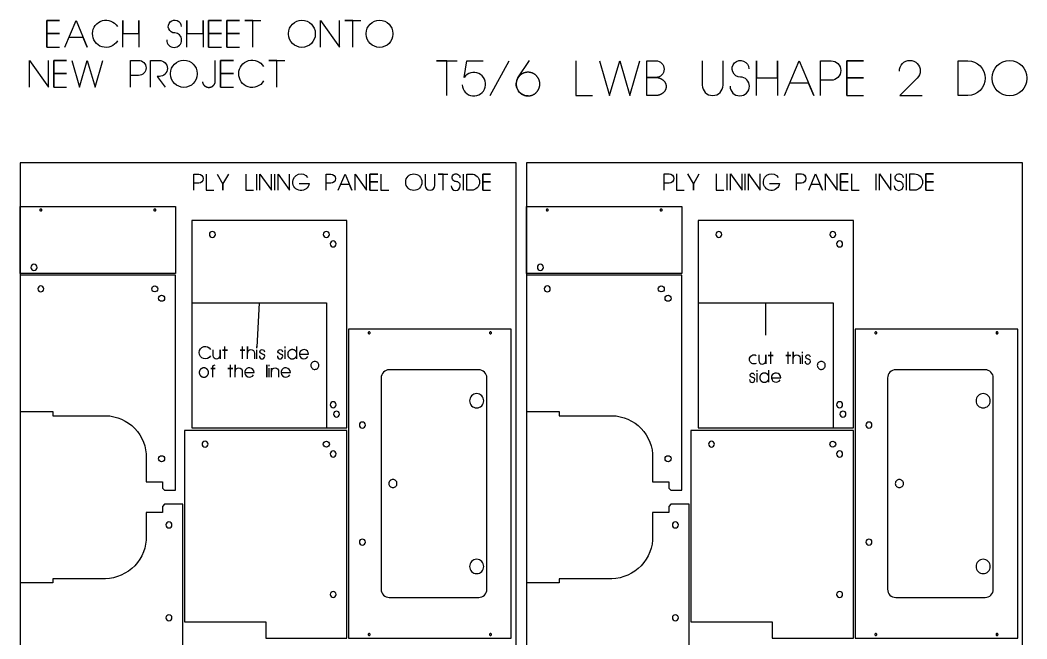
# Model space of a CAD drawing. Extents: x -841 to 7008, y -577 to 2808.
# Drawn here: x 1256 to 3732, y 1269 to 2791 of the extents above; entities that cross this region are included whole.
import ezdxf

# ---------------------------------------------------------------- set-up
doc = ezdxf.new("R2010")
doc.units = 0
for name, color, linetype in [('DEFAULT_LAYER', 1, 'CONTINUOUS'), ('T5_LOGOLAYER_2', 18, 'CONTINUOUS'), ('T5_LOGOLAYER_20', 18, 'CONTINUOUS'), ('T5_LOGOLAYER_21', 18, 'CONTINUOUS')]:
    doc.layers.add(name, color=color, linetype=linetype)

msp = doc.modelspace()

# ---------------------------------------------------------------- linework, layer by layer
at = {"layer": 'DEFAULT_LAYER'}
for points in [[(1677.9, 1787.9), (2059.9, 1787.9), (2059.9, 2297.9), (1677.9, 2297.9)], [(2923.8, 1787.9), (3305.8, 1787.9), (3305.8, 2297.9), (2923.8, 2297.9)], [(2463.9, 1271), (2463.9, 2031), (2063.9, 2031), (2063.9, 1271)], [(3709.8, 1271), (3709.8, 2031), (3309.8, 2031), (3309.8, 1271)], [(1659.9, 1311), (1859.9, 1311), (1859.9, 1271), (2059.9, 1271), (2059.9, 1782), (1659.9, 1782)], [(2905.8, 1311), (3105.8, 1311), (3105.8, 1271), (3305.8, 1271), (3305.9, 1782), (2905.8, 1782)]]:
    msp.add_lwpolyline(points, close=True, dxfattribs=at)
for points in [[(1728.7, 2271.3, 0.414214), (1721.3, 2263.9, 0.414214), (1728.7, 2256.5, 0.414214), (1736.1, 2263.9, 0.414214)], [(2009.1, 2271.3, 0.414214), (2001.7, 2263.9, 0.414214), (2009.1, 2256.5, 0.414214), (2016.5, 2263.9, 0.414214)], [(2974.6, 2271.3, 0.414214), (2967.2, 2263.9, 0.414214), (2974.6, 2256.5, 0.414214), (2982, 2263.9, 0.414214)], [(3255, 2271.3, 0.414214), (3247.6, 2263.9, 0.414214), (3255, 2256.5, 0.414214), (3262.4, 2263.9, 0.414214)], [(2025.9, 2248.1, 0.414214), (2018.5, 2240.7, 0.414214), (2025.9, 2233.3, 0.414214), (2033.3, 2240.7, 0.414214)], [(3271.8, 2248.1, 0.414214), (3264.4, 2240.7, 0.414214), (3271.8, 2233.3, 0.414214), (3279.2, 2240.7, 0.414214)], [(1255.9, 1828), (1335.9, 1828), (1335.9, 1818), (1466.4, 1818, -0.415484), (1565.9, 1713.8), (1565.9, 1655), (1605.9, 1655), (1605.9, 1640), (1610.9, 1635), (1637.9, 1635), (1637.9, 2164), (1255.9, 2164)], [(2501.8, 1828), (2581.8, 1828), (2581.8, 1818), (2712.3, 1818, -0.415484), (2811.8, 1713.8), (2811.8, 1655), (2851.8, 1655), (2851.8, 1640), (2856.8, 1635), (2883.8, 1635), (2883.8, 2164), (2501.8, 2164)], [(1306.7, 2137.4, 0.414214), (1299.3, 2130, 0.414214), (1306.7, 2122.6, 0.414214), (1314.1, 2130, 0.414214)], [(1587.1, 2122.6, -0.414214), (1579.7, 2130, -0.414214), (1587.1, 2137.4, -0.414214), (1594.5, 2130, -0.414214)], [(2552.6, 2137.4, 0.414214), (2545.2, 2130, 0.414214), (2552.6, 2122.6, 0.414214), (2560, 2130, 0.414214)], [(2833, 2122.6, -0.414214), (2825.6, 2130, -0.414214), (2833, 2137.4, -0.414214), (2840.4, 2130, -0.414214)], [(1603.9, 2099.5, -0.414214), (1596.5, 2106.9, -0.414214), (1603.9, 2114.3, -0.414214), (1611.3, 2106.9, -0.414214)], [(2849.8, 2099.5, -0.414214), (2842.4, 2106.9, -0.414214), (2849.8, 2114.3, -0.414214), (2857.2, 2106.9, -0.414214)], [(2112.2, 2022, 0.414214), (2114.7, 2019.5, 0.414214), (2117.2, 2022, 0.414214), (2114.7, 2024.5, 0.414214)], [(2410.6, 2022, 0.414214), (2413.1, 2019.5, 0.414214), (2415.6, 2022, 0.414214), (2413.1, 2024.5, 0.414214)], [(3358.1, 2022, 0.414214), (3360.6, 2019.5, 0.414214), (3363.1, 2022, 0.414214), (3360.6, 2024.5, 0.414214)], [(3656.5, 2022, 0.414214), (3659, 2019.5, 0.414214), (3661.5, 2022, 0.414214), (3659, 2024.5, 0.414214)], [(1980.9, 1951.6, 0.414214), (1971, 1941.7, 0.414214), (1980.9, 1931.9, 0.414214), (1990.7, 1941.7, 0.414214)], [(3226.8, 1951.6, 0.414214), (3216.9, 1941.7, 0.414214), (3226.8, 1931.9, 0.414214), (3236.6, 1941.7, 0.414214)], [(2403.9, 1391.1), (2403.9, 1911, 0.414214), (2383.9, 1931), (2163.9, 1931, 0.415222), (2143.9, 1910.9), (2143.9, 1391, 0.414214), (2163.9, 1371), (2383.9, 1371, 0.415288)], [(3649.8, 1391.1), (3649.8, 1911, 0.414214), (3629.8, 1931), (3409.8, 1931, 0.415222), (3389.8, 1910.9), (3389.8, 1391, 0.414214), (3409.8, 1371), (3629.8, 1371, 0.415288)], [(2361.4, 1854.8, 0.414214), (2378.9, 1837.3, 0.414214), (2396.4, 1854.8, 0.414214), (2378.9, 1872.3, 0.414214)], [(3607.3, 1854.8, 0.414214), (3624.8, 1837.3, 0.414214), (3642.3, 1854.8, 0.414214), (3624.8, 1872.3, 0.414214)], [(2025.9, 1852.4, 0.414214), (2018.5, 1845, 0.414214), (2025.9, 1837.6, 0.414214), (2033.3, 1845, 0.414214)], [(3271.8, 1852.4, 0.414214), (3264.4, 1845, 0.414214), (3271.8, 1837.6, 0.414214), (3279.2, 1845, 0.414214)], [(2034.1, 1829.3, 0.414214), (2026.7, 1821.9, 0.414214), (2034.1, 1814.5, 0.414214), (2041.5, 1821.9, 0.414214)], [(3280, 1829.3, 0.414214), (3272.6, 1821.9, 0.414214), (3280, 1814.5, 0.414214), (3287.4, 1821.9, 0.414214)], [(2090.5, 1795, 0.414214), (2097.9, 1787.6, 0.414214), (2105.3, 1795, 0.414214), (2097.9, 1802.4, 0.414214)], [(3336.4, 1795, 0.414214), (3343.8, 1787.6, 0.414214), (3351.2, 1795, 0.414214), (3343.8, 1802.4, 0.414214)], [(1710.7, 1755.4, 0.414214), (1703.3, 1748, 0.414214), (1710.7, 1740.6, 0.414214), (1718.1, 1748, 0.414214)], [(2009.1, 1755.4, -0.414214), (2016.5, 1748, -0.414214), (2009.1, 1740.6, -0.414214), (2001.7, 1748, -0.414214)], [(2956.6, 1755.4, 0.414214), (2949.2, 1748, 0.414214), (2956.6, 1740.6, 0.414214), (2964, 1748, 0.414214)], [(3255, 1755.4, -0.414214), (3262.4, 1748, -0.414214), (3255, 1740.6, -0.414214), (3247.6, 1748, -0.414214)], [(1603.9, 1704.8, -0.414214), (1596.5, 1712.2, -0.414214), (1603.9, 1719.6, -0.414214), (1611.3, 1712.2, -0.414214)], [(2025.9, 1731.2, 0.414214), (2018.5, 1723.8, 0.414214), (2025.9, 1716.4, 0.414214), (2033.3, 1723.8, 0.414214)], [(2849.8, 1704.8, -0.414214), (2842.4, 1712.2, -0.414214), (2849.8, 1719.6, -0.414214), (2857.2, 1712.2, -0.414214)], [(3271.8, 1731.2, 0.414214), (3264.4, 1723.8, 0.414214), (3271.8, 1716.4, 0.414214), (3279.2, 1723.8, 0.414214)], [(2162.9, 1651.1, 0.414214), (2172.9, 1641.1, 0.414214), (2182.9, 1651.1, 0.414214), (2172.9, 1661.1, 0.414214)], [(3408.8, 1651.1, 0.414214), (3418.8, 1641.1, 0.414214), (3428.8, 1651.1, 0.414214), (3418.8, 1661.1, 0.414214)], [(1621.9, 1556.6, 0.414214), (1614.5, 1549.2, 0.414214), (1621.9, 1541.8, 0.414214), (1629.3, 1549.2, 0.414214)], [(2867.8, 1556.6, 0.414214), (2860.4, 1549.2, 0.414214), (2867.8, 1541.8, 0.414214), (2875.2, 1549.2, 0.414214)], [(2090.5, 1507, 0.414214), (2097.9, 1499.6, 0.414214), (2105.3, 1507, 0.414214), (2097.9, 1514.4, 0.414214)], [(3336.4, 1507, 0.414214), (3343.8, 1499.6, 0.414214), (3351.2, 1507, 0.414214), (3343.8, 1514.4, 0.414214)], [(2361.4, 1447.2, 0.414214), (2378.9, 1429.7, 0.414214), (2396.4, 1447.2, 0.414214), (2378.9, 1464.7, 0.414214)], [(3607.3, 1447.2, 0.414214), (3624.8, 1429.7, 0.414214), (3642.3, 1447.2, 0.414214), (3624.8, 1464.7, 0.414214)], [(2025.9, 1385.6, 0.414214), (2018.5, 1378.2, 0.414214), (2025.9, 1370.8, 0.414214), (2033.3, 1378.2, 0.414214)], [(3271.8, 1385.6, 0.414214), (3264.4, 1378.2, 0.414214), (3271.8, 1370.8, 0.414214), (3279.2, 1378.2, 0.414214)], [(1621.9, 1328.2, 0.414214), (1614.5, 1320.8, 0.414214), (1621.9, 1313.4, 0.414214), (1629.3, 1320.8, 0.414214)], [(2867.8, 1328.2, 0.414214), (2860.4, 1320.8, 0.414214), (2867.8, 1313.4, 0.414214), (2875.2, 1320.8, 0.414214)], [(2112.2, 1280, 0.414214), (2114.7, 1277.5, 0.414214), (2117.2, 1280, 0.414214), (2114.7, 1282.5, 0.414214)], [(2410.6, 1280, 0.414214), (2413.1, 1277.5, 0.414214), (2415.6, 1280, 0.414214), (2413.1, 1282.5, 0.414214)], [(3358.1, 1280, 0.414214), (3360.6, 1277.5, 0.414214), (3363.1, 1280, 0.414214), (3360.6, 1282.5, 0.414214)], [(3656.5, 1280, 0.414214), (3659, 1277.5, 0.414214), (3661.5, 1280, 0.414214), (3659, 1282.5, 0.414214)]]:
    msp.add_lwpolyline(points, format="xyb", close=True, dxfattribs=at)
for points in [[(1677.9, 2096), (2009.9, 2095.9), (2009.9, 1787.9)], [(2923.8, 2096), (3255.8, 2095.9), (3255.8, 1787.9)]]:
    msp.add_lwpolyline(points, dxfattribs=at)
at = {"layer": 'T5_LOGOLAYER_2'}
for points in [[(1321.2, 2724.9), (1321.2, 2790.5), (1352.7, 2790.5), (1321.2, 2790.5), (1321.2, 2758.3), (1352.7, 2758.3), (1321.2, 2758.3), (1321.2, 2724.9), (1352.7, 2724.9)], [(1365.8, 2724.9), (1393.4, 2790.5), (1421, 2724.9), (1411.1, 2748.5), (1376.3, 2748.5)], [(1508.1, 2724.9), (1508.1, 2790.5), (1508.1, 2758.3), (1548.1, 2758.3), (1548.1, 2790.5), (1548.1, 2724.9)], [(1666.3, 2724.9), (1666.3, 2790.5), (1666.3, 2758.3), (1706.3, 2758.3), (1706.3, 2790.5), (1706.3, 2724.9)], [(1719.4, 2724.9), (1719.4, 2790.5), (1750.9, 2790.5), (1719.4, 2790.5), (1719.4, 2758.3), (1750.9, 2758.3), (1719.4, 2758.3), (1719.4, 2724.9), (1750.9, 2724.9)], [(1764, 2724.9), (1764, 2790.5), (1795.5, 2790.5), (1764, 2790.5), (1764, 2758.3), (1795.5, 2758.3), (1764, 2758.3), (1764, 2724.9), (1795.5, 2724.9)], [(1828.4, 2724.9), (1828.4, 2790.5), (1808.7, 2790.5), (1848, 2790.5)], [(1995, 2724.9), (1995, 2790.5), (2041.6, 2724.9), (2041.6, 2790.5)], [(2074.5, 2724.9), (2074.5, 2790.5), (2054.8, 2790.5), (2094.1, 2790.5)], [(1278.7, 2626.4), (1278.7, 2692.1), (1325.3, 2626.4), (1325.3, 2692.1)], [(1338.5, 2626.4), (1338.5, 2692.1), (1370, 2692.1), (1338.5, 2692.1), (1338.5, 2659.9), (1370, 2659.9), (1338.5, 2659.9), (1338.5, 2626.4), (1370, 2626.4)], [(1383.1, 2692.1), (1402.1, 2626.4), (1421.1, 2692.1), (1440.2, 2626.4), (1459.2, 2692.1)], [(1704.5, 2639.6), (1704.5, 2639.2), (1704.6, 2638.9), (1704.6, 2638.5), (1704.7, 2638.2), (1704.7, 2637.9), (1704.8, 2637.5), (1704.9, 2637.2), (1705, 2636.9), (1705.1, 2636.6), (1705.2, 2636.2), (1705.3, 2635.9), (1705.4, 2635.6), (1705.6, 2635.3), (1705.7, 2635), (1705.9, 2634.6), (1706, 2634.3), (1706.2, 2634), (1706.4, 2633.7), (1706.5, 2633.4), (1706.7, 2633.1), (1706.9, 2632.9), (1707.1, 2632.6), (1707.3, 2632.3), (1707.5, 2632), (1707.7, 2631.7), (1708, 2631.5), (1708.2, 2631.2), (1708.4, 2630.9), (1708.7, 2630.7), (1708.9, 2630.4), (1709.2, 2630.2), (1709.4, 2629.9), (1709.7, 2629.7), (1710, 2629.5), (1710.3, 2629.3), (1710.6, 2629), (1710.8, 2628.8), (1711.1, 2628.6), (1711.4, 2628.4), (1711.7, 2628.2), (1712, 2628), (1712.4, 2627.9), (1712.7, 2627.7), (1713, 2627.5), (1713.3, 2627.3), (1713.7, 2627.2), (1714, 2627), (1714.3, 2626.9), (1714.7, 2626.8), (1715, 2626.6), (1715.4, 2626.5), (1715.7, 2626.4), (1716.1, 2626.3), (1716.5, 2626.2), (1716.8, 2626.1), (1717.2, 2626.1), (1717.6, 2626), (1717.9, 2625.9), (1718.3, 2625.9), (1718.7, 2625.8), (1719.1, 2625.8), (1719.5, 2625.8), (1719.9, 2625.8), (1720.3, 2625.8), (1720.7, 2625.8), (1721.1, 2625.8), (1721.5, 2625.8), (1721.9, 2625.9), (1722.3, 2625.9), (1722.7, 2626), (1723, 2626), (1723.4, 2626.1), (1723.8, 2626.2), (1724.2, 2626.3), (1724.6, 2626.4), (1724.9, 2626.5), (1725.3, 2626.6), (1725.7, 2626.7), (1726, 2626.9), (1726.4, 2627), (1726.7, 2627.2), (1727.1, 2627.3), (1727.4, 2627.5), (1727.8, 2627.7), (1728.1, 2627.9), (1728.4, 2628.1), (1728.7, 2628.3), (1729.1, 2628.5), (1729.4, 2628.7), (1729.7, 2628.9), (1730, 2629.1), (1730.3, 2629.4), (1730.6, 2629.6), (1730.8, 2629.9), (1731.1, 2630.1), (1731.4, 2630.4), (1731.7, 2630.7), (1731.9, 2630.9), (1732.2, 2631.2), (1732.4, 2631.5), (1732.6, 2631.8), (1732.9, 2632.1), (1733.1, 2632.4), (1733.3, 2632.7), (1733.5, 2633), (1733.7, 2633.4), (1733.9, 2633.7), (1734.1, 2634), (1734.3, 2634.4), (1734.5, 2634.7), (1734.6, 2635), (1734.8, 2635.4), (1734.9, 2635.7), (1735.1, 2636.1), (1735.2, 2636.5), (1735.3, 2636.8), (1735.4, 2637.2), (1735.5, 2637.6), (1735.6, 2638), (1735.7, 2638.3), (1735.8, 2638.7), (1735.8, 2639.1), (1735.9, 2639.5), (1735.9, 2639.9), (1736, 2640.3), (1736, 2640.7), (1736, 2641.1), (1736, 2641.5), (1736, 2692.1)], [(1749.1, 2626.4), (1749.1, 2692.1), (1780.6, 2692.1), (1749.1, 2692.1), (1749.1, 2659.9), (1780.6, 2659.9), (1749.1, 2659.9), (1749.1, 2626.4), (1780.6, 2626.4)], [(1887.5, 2626.4), (1887.5, 2692.1), (1867.8, 2692.1), (1907.2, 2692.1)], [(1713.1, 2412.6), (1713.1, 2372.6), (1732.3, 2372.6)], [(1740.3, 2412.6), (1754.7, 2387.4), (1754.7, 2372.6), (1754.7, 2387.4), (1769.1, 2412.6)], [(1810.7, 2412.6), (1810.7, 2372.6), (1829.9, 2372.6)], [(1837.9, 2372.6), (1837.9, 2412.6)], [(1845.9, 2372.6), (1845.9, 2412.6), (1874.3, 2372.6), (1874.3, 2412.6)], [(1882.3, 2372.6), (1882.3, 2412.6)], [(1890.3, 2372.6), (1890.3, 2412.6), (1918.7, 2372.6), (1918.7, 2412.6)], [(2038.3, 2372.6), (2055.1, 2412.6), (2071.9, 2372.6), (2065.9, 2387), (2044.7, 2387)], [(2079.9, 2372.6), (2079.9, 2412.6), (2108.3, 2372.6), (2108.3, 2412.6)], [(2116.3, 2372.6), (2116.3, 2412.6), (2135.5, 2412.6), (2116.3, 2412.6), (2116.3, 2393), (2135.5, 2393), (2116.3, 2393), (2116.3, 2372.6), (2135.5, 2372.6)], [(2143.5, 2412.6), (2143.5, 2372.6), (2162.7, 2372.6)], [(2296.3, 2372.6), (2296.3, 2412.6), (2284.3, 2412.6), (2308.3, 2412.6)], [(2346.7, 2372.6), (2346.7, 2412.6)], [(2393.9, 2372.6), (2393.9, 2412.6), (2413.1, 2412.6), (2393.9, 2412.6), (2393.9, 2393), (2413.1, 2393), (2393.9, 2393), (2393.9, 2372.6), (2413.1, 2372.6)], [(2870.5, 2412.8), (2870.5, 2372.8), (2889.7, 2372.8)], [(2897.7, 2412.8), (2912.1, 2387.6), (2912.1, 2372.8), (2912.1, 2387.6), (2926.5, 2412.8)], [(2968.1, 2412.8), (2968.1, 2372.8), (2987.3, 2372.8)], [(2995.3, 2372.8), (2995.3, 2412.8)], [(3003.3, 2372.8), (3003.3, 2412.8), (3031.7, 2372.8), (3031.7, 2412.8)], [(3039.7, 2372.8), (3039.7, 2412.8)], [(3047.7, 2372.8), (3047.7, 2412.8), (3076.1, 2372.8), (3076.1, 2412.8)], [(3195.7, 2372.8), (3212.5, 2412.8), (3229.3, 2372.8), (3223.3, 2387.2), (3202.1, 2387.2)], [(3237.3, 2372.8), (3237.3, 2412.8), (3265.7, 2372.8), (3265.7, 2412.8)], [(3273.7, 2372.8), (3273.7, 2412.8), (3292.9, 2412.8), (3273.7, 2412.8), (3273.7, 2393.2), (3292.9, 2393.2), (3273.7, 2393.2), (3273.7, 2372.8), (3292.9, 2372.8)], [(3300.9, 2412.8), (3300.9, 2372.8), (3320.1, 2372.8)], [(3361.7, 2372.8), (3361.7, 2412.8)], [(3369.7, 2372.8), (3369.7, 2412.8), (3398.1, 2372.8), (3398.1, 2412.8)], [(3436.5, 2372.8), (3436.5, 2412.8)], [(3483.7, 2372.8), (3483.7, 2412.8), (3502.9, 2412.8), (3483.7, 2412.8), (3483.7, 2393.2), (3502.9, 2393.2), (3483.7, 2393.2), (3483.7, 2372.8), (3502.9, 2372.8)], [(3089.8, 2096), (3089.8, 2016)], [(3102.2, 1945.4), (3102.2, 1966.4), (3096.2, 1966.4), (3108.2, 1966.4), (3102.2, 1966.4), (3102.2, 1975.4)], [(3145.4, 1945.4), (3145.4, 1966.4), (3139.4, 1966.4), (3151.4, 1966.4), (3145.4, 1966.4), (3145.4, 1975.4)], [(3180.8, 1971.8), (3180.8, 1975.4)], [(3180.8, 1945.4), (3180.8, 1967.6)], [(3069.2, 1926.8), (3069.2, 1930.4)], [(3069.2, 1900.4), (3069.2, 1922.6)], [(3098, 1900.4), (3098, 1911.5), (3098, 1912.1), (3098, 1912.7), (3097.9, 1913.3), (3097.8, 1913.8), (3097.7, 1914.4), (3097.5, 1914.9), (3097.3, 1915.5), (3097.1, 1916), (3096.9, 1916.5), (3096.7, 1917), (3096.4, 1917.5), (3096.1, 1917.9), (3095.8, 1918.4), (3095.4, 1918.8), (3095.1, 1919.2), (3094.7, 1919.6), (3094.3, 1920), (3093.9, 1920.3), (3093.5, 1920.7), (3093, 1921), (3092.5, 1921.3), (3092.1, 1921.6), (3091.6, 1921.8), (3091.1, 1922), (3090.5, 1922.3), (3090, 1922.4), (3089.5, 1922.6), (3088.9, 1922.7), (3088.4, 1922.8), (3087.8, 1922.9), (3087.2, 1922.9), (3086.6, 1922.9), (3086, 1922.9), (3085.5, 1922.9), (3084.9, 1922.8), (3084.3, 1922.7), (3083.8, 1922.6), (3083.2, 1922.4), (3082.7, 1922.3), (3082.2, 1922), (3081.7, 1921.8), (3081.2, 1921.6), (3080.7, 1921.3), (3080.3, 1921), (3079.8, 1920.7), (3079.4, 1920.3), (3079, 1920), (3078.6, 1919.6), (3078.2, 1919.2), (3077.8, 1918.8), (3077.5, 1918.4), (3077.2, 1917.9), (3076.9, 1917.5), (3076.6, 1917), (3076.4, 1916.5), (3076.1, 1916), (3075.9, 1915.5), (3075.7, 1914.9), (3075.6, 1914.4), (3075.5, 1913.8), (3075.4, 1913.3), (3075.3, 1912.7), (3075.2, 1912.1), (3075.2, 1911.5), (3075.2, 1911), (3075.3, 1910.4), (3075.4, 1909.8), (3075.5, 1909.2), (3075.6, 1908.7), (3075.7, 1908.2), (3075.9, 1907.6), (3076.1, 1907.1), (3076.4, 1906.6), (3076.6, 1906.1), (3076.9, 1905.6), (3077.2, 1905.2), (3077.5, 1904.7), (3077.8, 1904.3), (3078.2, 1903.9), (3078.6, 1903.5), (3079, 1903.1), (3079.4, 1902.7), (3079.8, 1902.4), (3080.3, 1902.1), (3080.7, 1901.8), (3081.2, 1901.5), (3081.7, 1901.3), (3082.2, 1901), (3082.7, 1900.8), (3083.2, 1900.7), (3083.8, 1900.5), (3084.3, 1900.4), (3084.9, 1900.3), (3085.5, 1900.2), (3086, 1900.2), (3086.6, 1900.1), (3087.2, 1900.2), (3087.8, 1900.2), (3088.4, 1900.3), (3088.9, 1900.4), (3089.5, 1900.5), (3090, 1900.7), (3090.5, 1900.8), (3091.1, 1901), (3091.6, 1901.3), (3092.1, 1901.5), (3092.5, 1901.8), (3093, 1902.1), (3093.5, 1902.4), (3093.9, 1902.7), (3094.3, 1903.1), (3094.7, 1903.5), (3095.1, 1903.9), (3095.4, 1904.3), (3095.8, 1904.7), (3096.1, 1905.2), (3096.4, 1905.6), (3096.7, 1906.1), (3096.9, 1906.6), (3097.1, 1907.1), (3097.3, 1907.6), (3097.5, 1908.2), (3097.7, 1908.7), (3097.8, 1909.2), (3097.9, 1909.8), (3098, 1910.4), (3098, 1911), (3098, 1911.5), (3098, 1930.4)]]:
    msp.add_lwpolyline(points, dxfattribs=at)
for points in [[(1495.1, 2740, -0.77786), (1434.1, 2758.3, -0.756443), (1495.1, 2775.4)], [(1616.4, 2742.6, 1), (1653.1, 2742.6, 0.415385), (1636.1, 2759.6, -0.668438), (1624.9, 2786.6, -0.668438), (1651.8, 2775.4)], [(1527.5, 2626.4), (1527.5, 2692.1), (1547.1, 2692.1, -1), (1547.1, 2655.3), (1527.5, 2655.3)], [(1576.7, 2626.4), (1576.7, 2692.1), (1598.3, 2692.1, -1), (1598.3, 2652.7), (1593.1, 2652.7), (1612.8, 2626.4)], [(1854.8, 2641.5, -0.77786), (1793.8, 2659.9, -0.756443), (1854.8, 2677)], [(1683.1, 2372.6), (1683.1, 2412.6), (1695.1, 2412.6, -1), (1695.1, 2390.2), (1683.1, 2390.2)], [(1941.9, 2389.4), (1966.7, 2389.4, -0.955296), (1926.7, 2393, -0.741566), (1963.1, 2404.2)], [(2008.3, 2372.6), (2008.3, 2412.6), (2020.3, 2412.6, -1), (2020.3, 2390.2), (2008.3, 2390.2)], [(2252.3, 2412.6), (2252.3, 2384.6, 1), (2276.3, 2384.6), (2276.3, 2412.6)], [(2316.3, 2383.4, 1), (2338.7, 2383.4, 0.415385), (2328.3, 2393.8, -0.668438), (2321.5, 2410.2, -0.668438), (2337.9, 2403.4)], [(2840.5, 2372.8), (2840.5, 2412.8), (2852.5, 2412.8, -1), (2852.5, 2390.4), (2840.5, 2390.4)], [(3099.3, 2389.6), (3124.1, 2389.6, -0.955296), (3084.1, 2393.2, -0.741566), (3120.5, 2404.4)], [(3165.7, 2372.8), (3165.7, 2412.8), (3177.7, 2412.8, -1), (3177.7, 2390.4), (3165.7, 2390.4)], [(3406.1, 2383.6, 1), (3428.5, 2383.6, 0.415385), (3418.1, 2394, -0.668438), (3411.3, 2410.4, -0.668438), (3427.7, 2403.6)], [(3066.7, 1946.6, -0.569347), (3050, 1956.5, -0.569347), (3066.7, 1966.4)], [(3072.8, 1967.6), (3072.8, 1953.8, 1), (3090.2, 1953.8), (3090.2, 1967.6), (3090.2, 1945.4)], [(3157.4, 1945.4), (3157.4, 1975.4), (3157.4, 1959.2, -1), (3174.8, 1959.2), (3174.8, 1945.4)], [(3196.4, 1956.2), (3195.2, 1956.8), (3194.3, 1957.1), (3192.8, 1957.7), (3191.9, 1958), (3191.6, 1958, -0.313298), (3188.3, 1962.5, -1), (3199.1, 1962.5)], [(3186.8, 1952.3), (3186.8, 1951.7, 1), (3200, 1951.7, 0.329104), (3196.7, 1956.2)], [(3050, 1907.3), (3050, 1906.7, 1), (3063.2, 1906.7, 0.329104), (3059.9, 1911.2)], [(3059.6, 1911.2), (3058.4, 1911.8), (3057.5, 1912.1), (3056, 1912.7), (3055.1, 1913), (3054.8, 1913, -0.313298), (3051.5, 1917.5, -1), (3062.3, 1917.5)], [(3104.6, 1911.5), (3126.8, 1911.5, 0.90232), (3104.4, 1914.3, 0.862347), (3125.3, 1906.1)]]:
    msp.add_lwpolyline(points, format="xyb", dxfattribs=at)
for points in [[(1981.9, 2757, -1), (1916.3, 2757), (1916.3, 2758.3, -1), (1981.9, 2758.3)], [(2172.9, 2757, -1), (2107.3, 2757), (2107.3, 2758.3, -1), (2172.9, 2758.3)], [(1691.5, 2658.6, -1), (1625.9, 2658.6), (1625.9, 2659.9, -1), (1691.5, 2659.9)], [(2244.3, 2392.2, -1), (2204.3, 2392.2), (2204.3, 2393, -1), (2244.3, 2393)], [(2354.7, 2372.6), (2354.7, 2412.6), (2365.9, 2412.6, -1), (2365.9, 2372.6)], [(3444.5, 2372.8), (3444.5, 2412.8), (3455.7, 2412.8, -1), (3455.7, 2372.8)]]:
    msp.add_lwpolyline(points, format="xyb", close=True, dxfattribs=at)
at = {"layer": 'T5_LOGOLAYER_20'}
for points in [[(1255.9, 0), (2475.9, 0), (2475.9, 2440), (1255.9, 2440)], [(2501.8, 0), (3721.8, 0), (3721.8, 2440), (2501.8, 2440)], [(1255.9, 2333), (1637.9, 2333), (1637.9, 2168), (1255.9, 2168)], [(2501.8, 2333), (2883.8, 2333), (2883.8, 2168), (2501.8, 2168)]]:
    msp.add_lwpolyline(points, close=True, dxfattribs=at)
for points in [[(1306.7, 2326.5, 0.414214), (1304.2, 2324, 0.414214), (1306.7, 2321.5, 0.414214), (1309.2, 2324, 0.414214)], [(1587.1, 2326.5, 0.414214), (1584.6, 2324, 0.414214), (1587.1, 2321.5, 0.414214), (1589.6, 2324, 0.414214)], [(2552.6, 2326.5, 0.414214), (2550.1, 2324, 0.414214), (2552.6, 2321.5, 0.414214), (2555.1, 2324, 0.414214)], [(2833, 2326.5, 0.414214), (2830.5, 2324, 0.414214), (2833, 2321.5, 0.414214), (2835.5, 2324, 0.414214)], [(1289.9, 2190.5, 0.414214), (1282.4, 2183, 0.414214), (1289.9, 2175.5, 0.414214), (1297.4, 2183, 0.414214)], [(2535.8, 2190.5, 0.414214), (2528.3, 2183, 0.414214), (2535.8, 2175.5, 0.414214), (2543.3, 2183, 0.414214)], [(1255.9, 193), (1335.9, 193), (1335.9, 183), (1465.7, 183, -0.414828), (1565.9, 78), (1565.9, 20), (1605.9, 20), (1605.9, 5), (1610.9, 0), (1655.9, 0), (1655.9, 1600), (1610.9, 1600), (1605.9, 1595), (1605.9, 1580), (1565.9, 1580), (1565.9, 1522.4, -0.415348), (1465.6, 1417), (1335.9, 1417), (1335.9, 1407), (1255.9, 1407)], [(2501.8, 193), (2581.8, 193), (2581.8, 183), (2711.6, 183, -0.414828), (2811.8, 78), (2811.8, 20), (2851.8, 20), (2851.8, 5), (2856.8, 0), (2901.8, 0), (2901.8, 1600), (2856.8, 1600), (2851.8, 1595), (2851.8, 1580), (2811.8, 1580), (2811.8, 1522.4, -0.415348), (2711.5, 1417), (2581.8, 1417), (2581.8, 1407), (2501.8, 1407)]]:
    msp.add_lwpolyline(points, format="xyb", close=True, dxfattribs=at)
at = {"layer": 'T5_LOGOLAYER_21'}
for points in [[(2305.4, 2605.7), (2305.4, 2691.1), (2279.8, 2691.1), (2331, 2691.1)], [(2412.1, 2605.7), (2459.1, 2691.1)], [(2623.1, 2691.1), (2623.1, 2605.7), (2664.1, 2605.7)], [(2681.2, 2691.1), (2705.9, 2605.7), (2730.7, 2691.1), (2755.5, 2605.7), (2780.2, 2691.1)], [(3067.1, 2605.7), (3067.1, 2691.1), (3067.1, 2649.2), (3119.2, 2649.2), (3119.2, 2691.1), (3119.2, 2605.7)], [(3136.3, 2605.7), (3172.2, 2691.1), (3208, 2605.7), (3195.2, 2636.4), (3150, 2636.4)], [(3289.2, 2605.7), (3289.2, 2691.1), (3330.2, 2691.1), (3289.2, 2691.1), (3289.2, 2649.2), (3330.2, 2649.2), (3289.2, 2649.2), (3289.2, 2605.7), (3330.2, 2605.7)], [(1843.9, 2096), (1838.3, 1986.3)], [(1759.7, 1958.1), (1759.7, 1979.1), (1753.7, 1979.1), (1765.7, 1979.1), (1759.7, 1979.1), (1759.7, 1988.1)], [(1802.9, 1958.1), (1802.9, 1979.1), (1796.9, 1979.1), (1808.9, 1979.1), (1802.9, 1979.1), (1802.9, 1988.1)], [(1838.3, 1984.5), (1838.3, 1988.1)], [(1907.9, 1984.5), (1907.9, 1988.1)], [(1936.7, 1958.1), (1936.7, 1969.2), (1936.7, 1969.8), (1936.7, 1970.4), (1936.6, 1971), (1936.5, 1971.5), (1936.4, 1972.1), (1936.2, 1972.6), (1936, 1973.2), (1935.8, 1973.7), (1935.6, 1974.2), (1935.4, 1974.7), (1935.1, 1975.1), (1934.8, 1975.6), (1934.5, 1976.1), (1934.1, 1976.5), (1933.8, 1976.9), (1933.4, 1977.3), (1933, 1977.7), (1932.6, 1978), (1932.2, 1978.4), (1931.7, 1978.7), (1931.3, 1979), (1930.8, 1979.3), (1930.3, 1979.5), (1929.8, 1979.7), (1929.3, 1979.9), (1928.7, 1980.1), (1928.2, 1980.3), (1927.6, 1980.4), (1927.1, 1980.5), (1926.5, 1980.6), (1925.9, 1980.6), (1925.3, 1980.6), (1924.8, 1980.6), (1924.2, 1980.6), (1923.6, 1980.5), (1923, 1980.4), (1922.5, 1980.3), (1921.9, 1980.1), (1921.4, 1979.9), (1920.9, 1979.7), (1920.4, 1979.5), (1919.9, 1979.3), (1919.4, 1979), (1919, 1978.7), (1918.5, 1978.4), (1918.1, 1978), (1917.7, 1977.7), (1917.3, 1977.3), (1916.9, 1976.9), (1916.5, 1976.5), (1916.2, 1976.1), (1915.9, 1975.6), (1915.6, 1975.1), (1915.3, 1974.7), (1915.1, 1974.2), (1914.8, 1973.7), (1914.6, 1973.2), (1914.5, 1972.6), (1914.3, 1972.1), (1914.2, 1971.5), (1914.1, 1971), (1914, 1970.4), (1914, 1969.8), (1913.9, 1969.2), (1914, 1968.6), (1914, 1968.1), (1914.1, 1967.5), (1914.2, 1966.9), (1914.3, 1966.4), (1914.5, 1965.8), (1914.6, 1965.3), (1914.8, 1964.8), (1915.1, 1964.3), (1915.3, 1963.8), (1915.6, 1963.3), (1915.9, 1962.9), (1916.2, 1962.4), (1916.5, 1962), (1916.9, 1961.6), (1917.3, 1961.2), (1917.7, 1960.8), (1918.1, 1960.4), (1918.5, 1960.1), (1919, 1959.8), (1919.4, 1959.5), (1919.9, 1959.2), (1920.4, 1959), (1920.9, 1958.7), (1921.4, 1958.5), (1921.9, 1958.3), (1922.5, 1958.2), (1923, 1958.1), (1923.6, 1958), (1924.2, 1957.9), (1924.8, 1957.8), (1925.3, 1957.8), (1925.9, 1957.8), (1926.5, 1957.9), (1927.1, 1958), (1927.6, 1958.1), (1928.2, 1958.2), (1928.7, 1958.3), (1929.3, 1958.5), (1929.8, 1958.7), (1930.3, 1959), (1930.8, 1959.2), (1931.3, 1959.5), (1931.7, 1959.8), (1932.2, 1960.1), (1932.6, 1960.4), (1933, 1960.8), (1933.4, 1961.2), (1933.8, 1961.6), (1934.1, 1962), (1934.5, 1962.4), (1934.8, 1962.9), (1935.1, 1963.3), (1935.4, 1963.8), (1935.6, 1964.3), (1935.8, 1964.8), (1936, 1965.3), (1936.2, 1965.8), (1936.4, 1966.4), (1936.5, 1966.9), (1936.6, 1967.5), (1936.7, 1968.1), (1936.7, 1968.6), (1936.7, 1969.2), (1936.7, 1988.1)], [(1838.3, 1958.1), (1838.3, 1980.3)], [(1907.9, 1958.1), (1907.9, 1980.3)], [(1773, 1913.1), (1773, 1934.1), (1767, 1934.1), (1779, 1934.1), (1773, 1934.1), (1773, 1943.1)], [(1868.4, 1939.5), (1868.4, 1943.1)], [(1868.4, 1913.1), (1868.4, 1935.3)]]:
    msp.add_lwpolyline(points, dxfattribs=at)
for points in [[(2343, 2632.2, 0.857608), (2400.1, 2626.2, 0.839431), (2348.1, 2650.1), (2354.9, 2691.1), (2395.1, 2691.1)], [(2505.2, 2604.8, -0.586297), (2480.5, 2649.2), (2508.7, 2692)], [(2933.9, 2691.1), (2933.9, 2631.3, 1), (2985.1, 2631.3), (2985.1, 2691.1)], [(3002.2, 2628.8, 1), (3050, 2628.8, 0.415385), (3027.8, 2651, -0.668438), (3013.3, 2686, -0.668438), (3048.3, 2671.5)], [(3225.1, 2605.7), (3225.1, 2691.1), (3250.7, 2691.1, -1), (3250.7, 2643.3), (3225.1, 2643.3)], [(3419, 2665.5, -0.423868), (3444.6, 2692, -0.413911), (3470.2, 2666.3, -0.194637), (3462.5, 2648.4), (3419.8, 2605.7), (3474.5, 2605.7)], [(1724.4, 1965, -0.77786), (1696.5, 1973.4, -0.756443), (1724.4, 1981.2)], [(1814.9, 1958.1), (1814.9, 1988.1), (1814.9, 1971.9, -1), (1832.3, 1971.9), (1832.3, 1958.1)], [(1730.3, 1980.3), (1730.3, 1966.5, 1), (1747.7, 1966.5), (1747.7, 1980.3), (1747.7, 1958.1)], [(1844.3, 1965), (1844.3, 1964.4, 1), (1857.5, 1964.4, 0.329104), (1854.2, 1968.9)], [(1853.9, 1968.9), (1852.7, 1969.5), (1851.8, 1969.8), (1850.3, 1970.4), (1849.4, 1970.7), (1849.1, 1970.7, -0.313298), (1845.8, 1975.2, -1), (1856.6, 1975.2)], [(1888.7, 1965), (1888.7, 1964.4, 1), (1901.9, 1964.4, 0.329104), (1898.6, 1968.9)], [(1898.3, 1968.9), (1897.1, 1969.5), (1896.2, 1969.8), (1894.7, 1970.4), (1893.8, 1970.7), (1893.5, 1970.7, -0.313298), (1890.2, 1975.2, -1), (1901, 1975.2)], [(1943.3, 1969.2), (1965.5, 1969.2, 0.90232), (1943.1, 1972, 0.862347), (1964, 1963.8)], [(1729.5, 1913.1), (1729.5, 1934.4), (1725.3, 1934.4), (1735.8, 1934.4), (1729.5, 1934.4), (1729.5, 1937.1, -0.413333), (1735.5, 1943.1)], [(1785, 1913.1), (1785, 1943.1), (1785, 1926.9, -1), (1802.4, 1926.9), (1802.4, 1913.1)], [(1809, 1924.2), (1831.2, 1924.2, 0.90232), (1808.7, 1927, 0.862347), (1829.7, 1918.8)], [(1874.4, 1913.1), (1874.4, 1935.3), (1874.4, 1926.9, -1), (1891.8, 1926.9), (1891.8, 1913.1)], [(1898.4, 1924.2), (1920.6, 1924.2, 0.90232), (1898.1, 1927, 0.862347), (1919.1, 1918.8)]]:
    msp.add_lwpolyline(points, format="xyb", dxfattribs=at)
for points in [[(2797.3, 2605.7), (2797.3, 2691.1), (2819.5, 2691.1, -1), (2819.5, 2650.1), (2797.3, 2650.1), (2819.5, 2650.1), (2820.2, 2650.1), (2820.8, 2650.1), (2821.5, 2650), (2822.1, 2650), (2822.8, 2649.9), (2823.4, 2649.8), (2824.1, 2649.8), (2824.7, 2649.7), (2825.3, 2649.5), (2825.9, 2649.4), (2826.5, 2649.3), (2827.1, 2649.1), (2827.7, 2648.9), (2828.3, 2648.8), (2828.9, 2648.6), (2829.5, 2648.4), (2830, 2648.1), (2830.6, 2647.9), (2831.1, 2647.7), (2831.7, 2647.4), (2832.2, 2647.2), (2832.8, 2646.9), (2833.3, 2646.6), (2833.8, 2646.3), (2834.3, 2646), (2834.8, 2645.7), (2835.3, 2645.4), (2835.8, 2645), (2836.2, 2644.7), (2836.7, 2644.3), (2837.1, 2644), (2837.6, 2643.6), (2838, 2643.2), (2838.4, 2642.8), (2838.8, 2642.4), (2839.2, 2642), (2839.6, 2641.6), (2840, 2641.2), (2840.3, 2640.8), (2840.7, 2640.3), (2841, 2639.9), (2841.4, 2639.4), (2841.7, 2639), (2842, 2638.5), (2842.3, 2638), (2842.5, 2637.5), (2842.8, 2637), (2843, 2636.5), (2843.3, 2636), (2843.5, 2635.5), (2843.7, 2635), (2843.9, 2634.5), (2844.1, 2634), (2844.2, 2633.4), (2844.4, 2632.9), (2844.5, 2632.4), (2844.6, 2631.8), (2844.8, 2631.3), (2844.8, 2630.7), (2844.9, 2630.2), (2845, 2629.6), (2845, 2629), (2845, 2628.5), (2845, 2627.9), (2845, 2627.3), (2845, 2626.8), (2845, 2626.2), (2844.9, 2625.6), (2844.8, 2625.1), (2844.8, 2624.5), (2844.6, 2624), (2844.5, 2623.4), (2844.4, 2622.9), (2844.2, 2622.3), (2844.1, 2621.8), (2843.9, 2621.3), (2843.7, 2620.8), (2843.5, 2620.3), (2843.3, 2619.8), (2843, 2619.3), (2842.8, 2618.8), (2842.5, 2618.3), (2842.3, 2617.8), (2842, 2617.3), (2841.7, 2616.8), (2841.4, 2616.4), (2841, 2615.9), (2840.7, 2615.5), (2840.3, 2615), (2840, 2614.6), (2839.6, 2614.2), (2839.2, 2613.8), (2838.8, 2613.4), (2838.4, 2613), (2838, 2612.6), (2837.6, 2612.2), (2837.1, 2611.8), (2836.7, 2611.5), (2836.2, 2611.1), (2835.8, 2610.8), (2835.3, 2610.4), (2834.8, 2610.1), (2834.3, 2609.8), (2833.8, 2609.5), (2833.3, 2609.2), (2832.8, 2608.9), (2832.2, 2608.6), (2831.7, 2608.4), (2831.1, 2608.1), (2830.6, 2607.9), (2830, 2607.7), (2829.5, 2607.4), (2828.9, 2607.2), (2828.3, 2607), (2827.7, 2606.9), (2827.1, 2606.7), (2826.5, 2606.5), (2825.9, 2606.4), (2825.3, 2606.3), (2824.7, 2606.1), (2824.1, 2606), (2823.4, 2605.9), (2822.8, 2605.9), (2822.1, 2605.8), (2821.5, 2605.8), (2820.8, 2605.7), (2820.2, 2605.7), (2819.5, 2605.7)], [(3563.3, 2605.7), (3563.3, 2691.1), (3587.2, 2691.1, -1), (3587.2, 2605.7)], [(3732.4, 2647.5, -1), (3647, 2647.5), (3647, 2649.2, -1), (3732.4, 2649.2)]]:
    msp.add_lwpolyline(points, format="xyb", close=True, dxfattribs=at)
for points in [[(2505.2, 2604.8), (2506, 2604.8), (2506.7, 2604.9), (2507.5, 2604.9), (2508.2, 2605), (2508.9, 2605.1), (2509.7, 2605.2), (2510.4, 2605.3), (2511.1, 2605.4), (2511.8, 2605.6), (2512.5, 2605.8), (2513.2, 2605.9), (2513.9, 2606.1), (2514.5, 2606.4), (2515.2, 2606.6), (2515.9, 2606.9), (2516.5, 2607.1), (2517.2, 2607.4), (2517.8, 2607.7), (2518.5, 2608), (2519.1, 2608.3), (2519.7, 2608.7), (2520.3, 2609), (2520.9, 2609.4), (2521.5, 2609.8), (2522, 2610.2), (2522.6, 2610.6), (2523.2, 2611), (2523.7, 2611.5), (2524.2, 2611.9), (2524.8, 2612.4), (2525.3, 2612.9), (2525.8, 2613.3), (2526.3, 2613.8), (2526.7, 2614.4), (2527.2, 2614.9), (2527.6, 2615.4), (2528.1, 2615.9), (2528.5, 2616.5), (2528.9, 2617.1), (2529.3, 2617.6), (2529.7, 2618.2), (2530.1, 2618.8), (2530.4, 2619.4), (2530.8, 2620), (2531.1, 2620.7), (2531.4, 2621.3), (2531.7, 2621.9), (2532, 2622.6), (2532.3, 2623.2), (2532.5, 2623.9), (2532.7, 2624.6), (2533, 2625.2), (2533.2, 2625.9), (2533.4, 2626.6), (2533.5, 2627.3), (2533.7, 2628), (2533.8, 2628.7), (2533.9, 2629.5), (2534, 2630.2), (2534.1, 2630.9), (2534.2, 2631.6), (2534.2, 2632.4), (2534.3, 2633.1), (2534.3, 2633.9), (2534.3, 2634.6), (2534.2, 2635.4), (2534.2, 2636.1), (2534.1, 2636.8), (2534, 2637.6), (2533.9, 2638.3), (2533.8, 2639), (2533.7, 2639.7), (2533.5, 2640.4), (2533.4, 2641.1), (2533.2, 2641.8), (2533, 2642.5), (2532.7, 2643.2), (2532.5, 2643.9), (2532.3, 2644.5), (2532, 2645.2), (2531.7, 2645.8), (2531.4, 2646.5), (2531.1, 2647.1), (2530.8, 2647.7), (2530.4, 2648.3), (2530.1, 2648.9), (2529.7, 2649.5), (2529.3, 2650.1), (2528.9, 2650.7), (2528.5, 2651.2), (2528.1, 2651.8), (2527.6, 2652.3), (2527.2, 2652.9), (2526.7, 2653.4), (2526.3, 2653.9), (2525.8, 2654.4), (2525.3, 2654.9), (2524.8, 2655.4), (2524.2, 2655.8), (2523.7, 2656.3), (2523.2, 2656.7), (2522.6, 2657.1), (2522, 2657.6), (2521.5, 2658), (2520.9, 2658.3), (2520.3, 2658.7), (2519.7, 2659.1), (2519.1, 2659.4), (2518.5, 2659.7), (2517.8, 2660.1), (2517.2, 2660.3), (2516.5, 2660.6), (2515.9, 2660.9), (2515.2, 2661.2), (2514.5, 2661.4), (2513.9, 2661.6), (2513.2, 2661.8), (2512.5, 2662), (2511.8, 2662.2), (2511.1, 2662.3), (2510.4, 2662.5), (2509.7, 2662.6), (2508.9, 2662.7), (2508.2, 2662.8), (2507.5, 2662.8), (2506.7, 2662.9), (2506, 2662.9), (2505.2, 2662.9), (2504.5, 2662.9), (2503.7, 2662.9), (2503, 2662.8), (2502.3, 2662.8), (2501.5, 2662.7), (2500.8, 2662.6), (2500.1, 2662.5), (2499.4, 2662.3), (2498.7, 2662.2), (2498, 2662), (2497.3, 2661.8), (2496.6, 2661.6), (2495.9, 2661.4), (2495.2, 2661.2), (2494.6, 2660.9), (2493.9, 2660.6), (2493.3, 2660.3), (2492.6, 2660.1), (2492, 2659.7), (2491.4, 2659.4), (2490.8, 2659.1), (2490.2, 2658.7), (2489.6, 2658.3), (2489, 2658), (2488.4, 2657.6), (2487.9, 2657.1), (2487.3, 2656.7), (2486.8, 2656.3), (2486.2, 2655.8), (2485.7, 2655.4), (2485.2, 2654.9), (2484.7, 2654.4), (2484.2, 2653.9), (2483.7, 2653.4), (2483.3, 2652.9), (2482.8, 2652.3), (2482.4, 2651.8), (2482, 2651.2), (2481.6, 2650.7), (2481.2, 2650.1), (2480.8, 2649.5), (2480.4, 2648.9), (2480, 2648.3), (2479.7, 2647.7), (2479.4, 2647.1), (2479.1, 2646.5), (2478.8, 2645.8), (2478.5, 2645.2), (2478.2, 2644.5), (2478, 2643.9), (2477.7, 2643.2), (2477.5, 2642.5), (2477.3, 2641.8), (2477.1, 2641.1), (2476.9, 2640.4), (2476.8, 2639.7), (2476.6, 2639), (2476.5, 2638.3), (2476.4, 2637.6), (2476.3, 2636.8), (2476.3, 2636.1), (2476.2, 2635.4), (2476.2, 2634.6), (2476.2, 2633.9), (2476.2, 2633.1), (2476.2, 2632.4), (2476.3, 2631.6), (2476.3, 2630.9), (2476.4, 2630.2), (2476.5, 2629.5), (2476.6, 2628.7), (2476.8, 2628), (2476.9, 2627.3), (2477.1, 2626.6), (2477.3, 2625.9), (2477.5, 2625.2), (2477.7, 2624.6), (2478, 2623.9), (2478.2, 2623.2), (2478.5, 2622.6), (2478.8, 2621.9), (2479.1, 2621.3), (2479.4, 2620.7), (2479.7, 2620), (2480, 2619.4), (2480.4, 2618.8), (2480.8, 2618.2), (2481.2, 2617.6), (2481.6, 2617.1), (2482, 2616.5), (2482.4, 2615.9), (2482.8, 2615.4), (2483.3, 2614.9), (2483.7, 2614.4), (2484.2, 2613.8), (2484.7, 2613.3), (2485.2, 2612.9), (2485.7, 2612.4), (2486.2, 2611.9), (2486.8, 2611.5), (2487.3, 2611), (2487.9, 2610.6), (2488.4, 2610.2), (2489, 2609.8), (2489.6, 2609.4), (2490.2, 2609), (2490.8, 2608.7), (2491.4, 2608.3), (2492, 2608), (2492.6, 2607.7), (2493.3, 2607.4), (2493.9, 2607.1), (2494.6, 2606.9), (2495.2, 2606.6), (2495.9, 2606.4), (2496.6, 2606.1), (2497.3, 2605.9), (2498, 2605.8), (2498.7, 2605.6), (2499.4, 2605.4), (2500.1, 2605.3), (2500.8, 2605.2), (2501.5, 2605.1), (2502.3, 2605), (2503, 2604.9), (2503.7, 2604.9), (2504.5, 2604.8)], [(1707.9, 1912.8), (1708.5, 1912.8), (1709.1, 1912.9), (1709.6, 1913), (1710.2, 1913.1), (1710.7, 1913.2), (1711.3, 1913.3), (1711.8, 1913.5), (1712.3, 1913.7), (1712.8, 1914), (1713.3, 1914.2), (1713.8, 1914.5), (1714.3, 1914.8), (1714.7, 1915.1), (1715.2, 1915.4), (1715.6, 1915.8), (1716, 1916.2), (1716.3, 1916.6), (1716.7, 1917), (1717, 1917.4), (1717.4, 1917.9), (1717.6, 1918.3), (1717.9, 1918.8), (1718.2, 1919.3), (1718.4, 1919.8), (1718.6, 1920.3), (1718.8, 1920.8), (1718.9, 1921.4), (1719.1, 1921.9), (1719.2, 1922.5), (1719.2, 1923.1), (1719.3, 1923.6), (1719.3, 1924.2), (1719.3, 1924.8), (1719.2, 1925.4), (1719.2, 1926), (1719.1, 1926.5), (1718.9, 1927.1), (1718.8, 1927.6), (1718.6, 1928.2), (1718.4, 1928.7), (1718.2, 1929.2), (1717.9, 1929.7), (1717.6, 1930.1), (1717.4, 1930.6), (1717, 1931.1), (1716.7, 1931.5), (1716.3, 1931.9), (1716, 1932.3), (1715.6, 1932.7), (1715.2, 1933), (1714.7, 1933.4), (1714.3, 1933.7), (1713.8, 1934), (1713.3, 1934.3), (1712.8, 1934.5), (1712.3, 1934.7), (1711.8, 1934.9), (1711.3, 1935.1), (1710.7, 1935.3), (1710.2, 1935.4), (1709.6, 1935.5), (1709.1, 1935.6), (1708.5, 1935.6), (1707.9, 1935.6), (1707.3, 1935.6), (1706.7, 1935.6), (1706.2, 1935.5), (1705.6, 1935.4), (1705.1, 1935.3), (1704.5, 1935.1), (1704, 1934.9), (1703.5, 1934.7), (1703, 1934.5), (1702.5, 1934.3), (1702, 1934), (1701.5, 1933.7), (1701.1, 1933.4), (1700.6, 1933), (1700.2, 1932.7), (1699.8, 1932.3), (1699.5, 1931.9), (1699.1, 1931.5), (1698.8, 1931.1), (1698.4, 1930.6), (1698.1, 1930.1), (1697.9, 1929.7), (1697.6, 1929.2), (1697.4, 1928.7), (1697.2, 1928.2), (1697, 1927.6), (1696.9, 1927.1), (1696.7, 1926.5), (1696.6, 1926), (1696.6, 1925.4), (1696.5, 1924.8), (1696.5, 1924.2), (1696.5, 1923.6), (1696.6, 1923.1), (1696.6, 1922.5), (1696.7, 1921.9), (1696.9, 1921.4), (1697, 1920.8), (1697.2, 1920.3), (1697.4, 1919.8), (1697.6, 1919.3), (1697.9, 1918.8), (1698.1, 1918.3), (1698.4, 1917.9), (1698.8, 1917.4), (1699.1, 1917), (1699.5, 1916.6), (1699.8, 1916.2), (1700.2, 1915.8), (1700.6, 1915.4), (1701.1, 1915.1), (1701.5, 1914.8), (1702, 1914.5), (1702.5, 1914.2), (1703, 1914), (1703.5, 1913.7), (1704, 1913.5), (1704.5, 1913.3), (1705.1, 1913.2), (1705.6, 1913.1), (1706.2, 1913), (1706.7, 1912.9), (1707.3, 1912.8)], [(1862.4, 1913.1), (1862.4, 1943.1)]]:
    msp.add_lwpolyline(points, close=True, dxfattribs=at)

doc.saveas('drawing.dxf')
